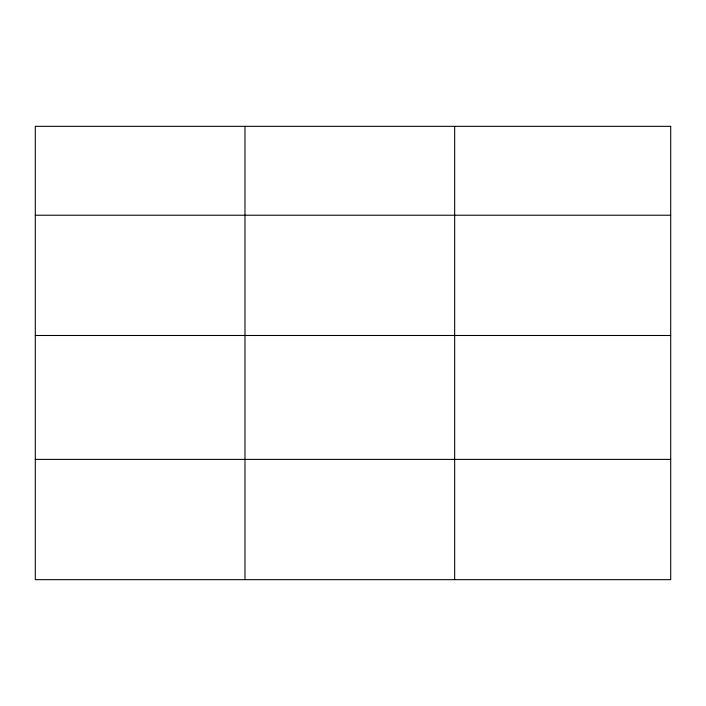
<?xml version="1.0" encoding="UTF-8"?>
<svg xmlns="http://www.w3.org/2000/svg" width="706" height="706" viewBox="0 0 706 706"><rect width="100%" height="100%" fill="white"/><g stroke="black" fill="none" stroke-linecap="round" stroke-linejoin="round"><path stroke-width="1.06" d="M35.3 215.224L670.7 215.224M35.3 335.491L670.7 335.491M35.3 459.403L670.7 459.403M454.664 126.339L454.664 579.661M244.982 126.339L244.982 579.661M670.7 126.339L35.3 126.339L35.3 579.661L670.7 579.661L670.7 126.339"/></g></svg>
